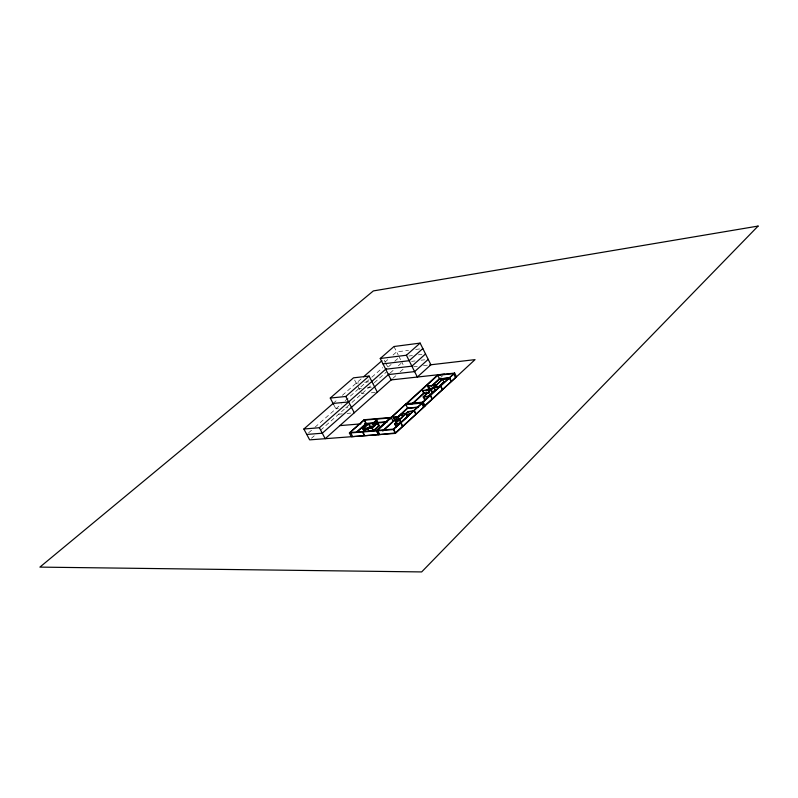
<?xml version="1.0" encoding="UTF-8"?>
<svg xmlns="http://www.w3.org/2000/svg" width="798" height="798" viewBox="0 0 798 798"><rect width="100%" height="100%" fill="white"/><g stroke="black" fill="none" stroke-linecap="round" stroke-linejoin="round"><path stroke-width="0.6" stroke-dasharray="3.99 2.99" d="M440.775 377.424L442.611 375.738M392.825 378.392L396.546 375.08M400.117 371.888L404.676 367.828M390.122 373.055L393.853 369.753M398.352 365.763L401.105 363.319M388.337 366.9L391.15 364.417M394.751 361.245L398.421 358.003M311.469 438.262L314.272 435.788M320.547 430.232L373.584 383.339M374.292 382.711L386.342 372.058M308.587 432.845L314.043 428.037M314.961 427.239L341.444 403.948M345.135 400.696L370.88 378.053M371.788 377.245L382.751 367.609M384.796 362.262L388.446 359.07M393.005 355.07L396.646 351.868L408.546 350.352M333.085 403.449L337.714 399.399M342.352 395.339L361.753 378.362M415.688 349.444L420.456 348.836M408.855 356.018L412.426 355.579M418.381 354.841L421.952 354.402M411.539 361.374L415.11 360.945M421.065 360.227L424.646 359.798M413.633 366.781L417.314 366.352M423.449 365.644L427.319 365.185M356.257 383.17L358.651 382.91M364.646 382.252L371.828 381.454M359 388.496L361.404 388.237M367.399 387.599L373.384 386.96M364.137 393.564L361.743 393.803L353.504 377.833M371.339 392.825L376.137 392.327M335.898 408.825L338.292 408.596M345.474 407.918L347.868 407.688M338.701 414.182L342.292 413.853M347.08 413.424L350.681 413.095M333.634 404.516L336.447 409.893M384.277 360.177L385.344 362.282M385.873 363.339L388.008 367.539M393.963 346.522L398.242 355.04M398.781 356.108L403.07 364.636"/><path stroke-width="1.2" d="M379.549 434.142L377.604 430.351L405.663 404.177L422.681 402.591L424.586 406.372L395.339 432.945L378.402 434.681L376.377 430.451L390.042 417.962L391.18 417.424L393.105 421.184M378.402 434.681L351.329 436.725L349.384 433.005L393.464 429.573L454.651 373.075L422.581 402.172L424.476 405.943L456.486 376.806L454.651 373.075L437.623 374.95L376.447 430.9M427.179 397.374L435.419 390.023L434.022 387.23L442.641 379.299L449.902 378.312L451.279 381.115M427.658 397.185L435.11 390.052M438.611 387.08L443.967 381.883L437.653 387.708L436.257 384.915L427.529 386.033L428.925 388.806L433.314 388.367M399.18 423.987L407.928 416.177L406.491 413.334L401.544 413.773L398.232 416.805L393.474 417.214L394.651 420.277M415.977 413.823L414.541 410.98L408.157 411.549L406.182 413.364L407.618 416.197L409.643 414.591L399.289 424.147M396.067 426.86L394.611 424.007L401.264 423.249L402.721 426.102M399.289 419.708L394.611 424.007L408.207 411.758L414.541 410.98M432.187 398.81L430.77 395.988L431.927 399.05M442.431 389.324L441.035 386.511L442.172 389.554M383.18 430.81L394.96 419.997M413.234 403.219L424.127 393.205M426.85 390.711L429.583 388.207M432.307 385.703L439.568 379.03L449.284 377.993M439.608 386.86L433.773 387.459L423.199 396.935L424.616 399.748L425.174 399.479L423.768 396.666L430.77 395.988M417.364 407.459L407.648 408.347L395.219 419.828L396.367 422.691L394.91 419.858L399.549 419.469L406.491 413.334M399.409 419.878L402.202 417.573M429.324 392.935L423.828 393.484L422.431 390.701L431.159 389.604L436.007 385.155L436.935 387.01M382.521 430.9L395.04 419.409M397.534 417.125L408.077 407.439M412.117 403.738L424.277 392.576M426.012 390.98L429.434 387.838M431.259 386.172L439.868 378.262M396.097 422.93L394.651 420.097L397.973 417.055L400.736 422.551M378.86 425.733L373.255 430.85L371.798 428.037L377.414 422.92L379.17 425.703L377.723 422.9L372.097 428.007L367.579 428.376L362.771 432.486L364.237 435.299M363.569 431.768L367.549 428.157L369.035 431.179L373.554 430.82L379.17 425.703M455.359 377.344L453.523 373.614L437.743 375.339L406.79 403.648L407.269 404.586M372.895 423.299L374.082 426.341L369.883 426.681L368.407 423.668L362.791 428.755L364.247 431.548M376.726 420.067L373.205 423.269L374.641 426.072L374.082 426.341L372.636 423.539L376.427 420.097L378.162 422.87M367.449 428.646L369.853 426.461L374.342 426.092M367.748 428.616L370.152 426.431L368.706 423.648L363.09 428.735L364.546 431.528M356.846 431.738L366.023 423.439L364.107 419.748L349.384 433.005L364.167 420.167L390.042 417.962L390.521 418.9M357.005 432.087L366.083 423.868L387.04 422.132M428.217 359.369L414.611 371.609L388.417 374.581M425.524 353.963L411.888 366.162L385.693 369.225M391.918 379.2L325.195 438.691L319.38 427.728L303.868 429.015L309.654 439.868L395.419 433.394L475.029 359.629L429.593 364.925M422.83 348.536L409.155 360.706L382.98 363.868M389.215 373.863L322.292 433.214L306.761 434.441M319.38 427.728L386.501 368.516M406.411 355.24L420.127 343.1L430.9 364.776L417.334 377.035L406.411 355.24L380.247 358.492L391.12 379.918L444.446 374.062M333.634 404.516L330.262 398.062L345.803 396.476L369.075 376.067L377.334 392.207M303.868 429.015L333.085 403.449L348.636 401.923M363.589 376.766L381.913 360.736M330.262 398.062L353.504 377.833L369.075 376.067M380.247 358.492L393.963 346.522L420.127 343.1M372.636 423.539L373.205 423.269M422.681 402.591L393.374 429.125L376.985 430.401L378.94 434.182M450.401 377.464L439.568 379.03L437.743 375.339M449.902 378.312L442.591 379.1L436.316 385.115L427.529 386.033M433.773 387.459L441.035 386.511M434.022 388.087L429.174 388.576L427.788 385.793M422.431 390.701L431.159 389.604L432.616 392.616M428.935 392.766L424.087 393.244L422.691 390.461M429.294 396.347L423.199 396.935L430.91 389.843L432.307 392.646M405.753 404.606L421.534 403.13L423.439 406.91M424.476 405.943L425.105 405.893L423.209 402.112L406.182 403.708L406.651 404.636M418.501 406.93L407.648 408.347L405.663 404.177M391.18 417.424L364.107 419.748L366.023 423.439M393.205 417.464L398.232 416.805L401.045 422.531M394.651 420.097L399.599 419.688M339.858 425.623L360.905 423.868M364.626 423.558L373.404 422.82M377.105 422.511L386.95 421.693M368.437 423.888L377.155 423.169L378.601 425.972M401.264 423.249L395.19 423.738L396.646 426.591M362.791 428.755L367.279 428.396L369.035 431.179M352.467 436.187L350.522 432.476L376.377 430.451L378.332 434.232M364.806 431.289L363.359 428.486L372.067 427.788L373.554 430.82M345.803 396.476L354.272 412.766M363.07 432.466L364.536 435.279M376.427 420.097L377.863 422.89M393.474 417.214L394.91 420.037M401.544 413.773L402.711 416.835L401.274 414.012L405.913 413.613L407.359 416.446M400.995 423.489L402.451 426.351M409.643 414.591L408.207 411.758M414.282 411.219L415.718 414.062M433.713 387.259L435.169 390.262M444.027 382.082L442.641 379.299M449.643 378.551L451.03 381.354M758.1 226.073L421.663 571.927L39.9 567.109L373.354 290.921L758.1 226.073M395.339 432.945L393.374 429.125L395.339 432.945"/></g></svg>
